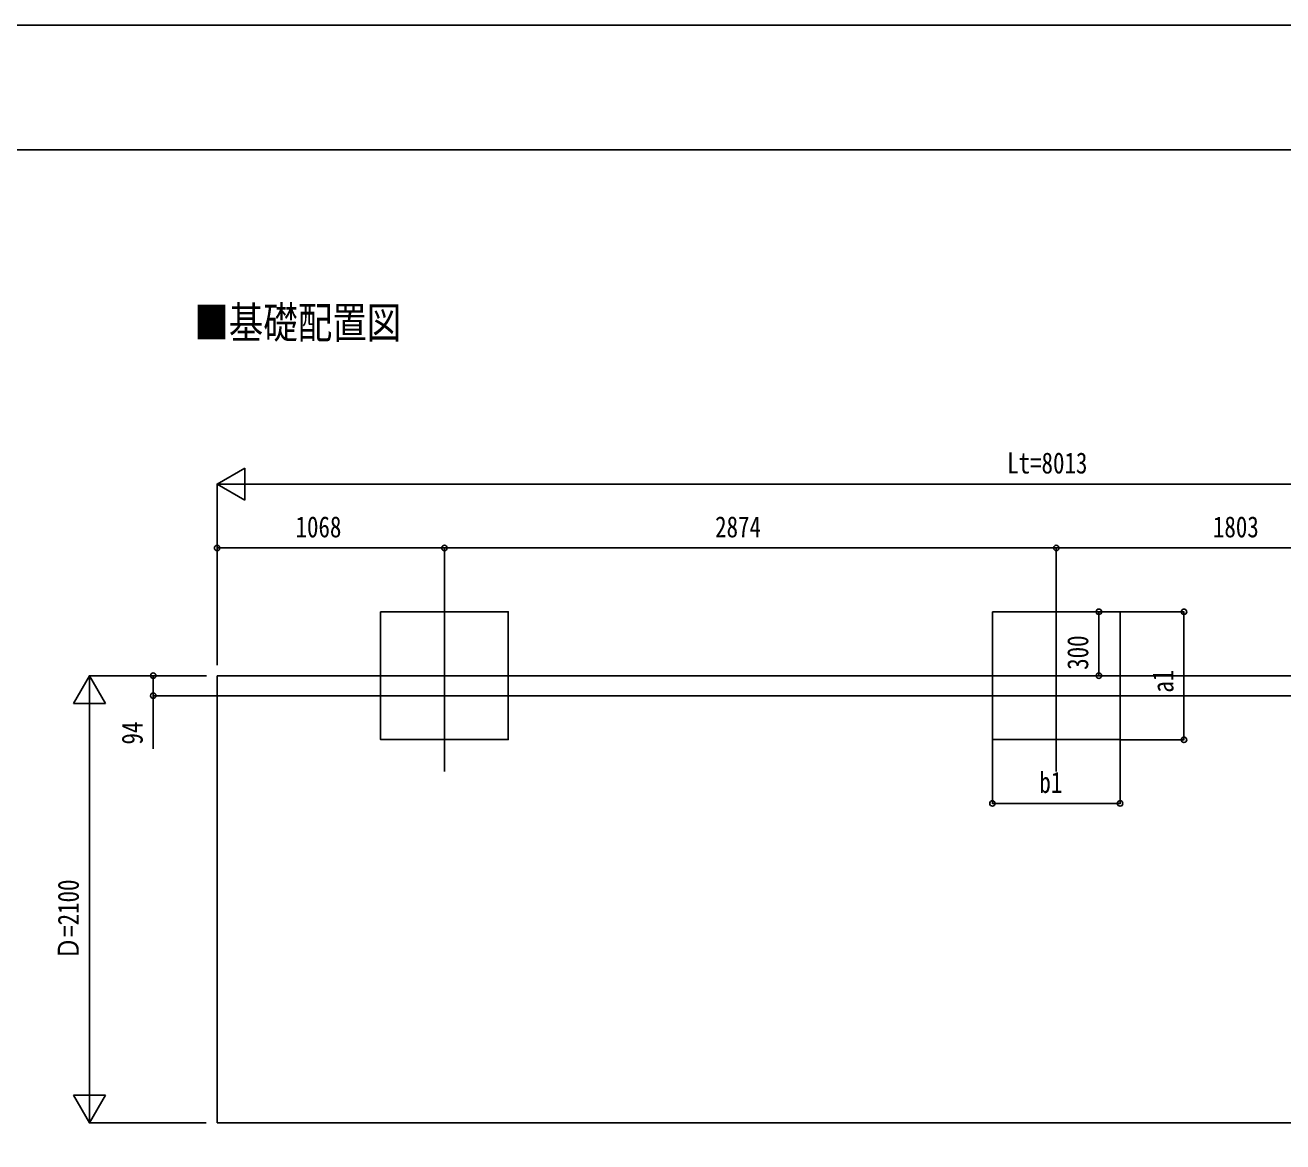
# Model space of a CAD drawing. Units: millimetres, scale not verified. Extents: x -12615 to 12615, y -8910 to 8910.
# Drawn here: x -7098 to -1190, y 3666 to 8910 of the extents above; entities that cross this region are included whole.
import ezdxf
from ezdxf.enums import TextEntityAlignment as Align

# ---------------------------------------------------------------- set-up
doc = ezdxf.new("R2010")
doc.units = ezdxf.units.MM
doc.header["$LTSCALE"] = 50
for name, color, linetype in [('0-2_USER1', 3, 'Continuous'), ('0-3_YKK_12', 2, 'Continuous'), ('0-5_YKK_A1', 4, 'Continuous'), ('0-6_YKK_D', 6, 'Continuous'), ('0-7_YKK_ZWAK', 7, 'Continuous')]:
    doc.layers.add(name, color=color, linetype=linetype)
doc.styles.add('ＭＳ ゴシック', font='')
doc.styles.get('ＭＳ ゴシック').set_extended_font_data('MS Gothic')

msp = doc.modelspace()

# ---------------------------------------------------------------- linework, layer by layer
at = {"layer": '0-3_YKK_12'}
for p, q in [((-5128.24, 6236.11), (-5128.24, 5404.85)), ((-2254.24, 6236.11), (-2254.24, 5404.85)), ((-5503.04, 5760.85), (1449.96, 5760.85))]:
    msp.add_line(p, q, dxfattribs=at)
at = {"layer": '0-5_YKK_A1'}
for p, q in [((-6196.24, 5854.85), (1816.76, 5854.85)), ((-6196.24, 5854.85), (-6196.24, 3754.85)), ((1816.76, 3754.85), (-6196.24, 3754.85))]:
    msp.add_line(p, q, dxfattribs=at)
for points in [[(-5428.24, 6154.85), (-4828.24, 6154.85), (-4828.24, 5554.85), (-5428.24, 5554.85)], [(-2554.24, 6154.85), (-1954.24, 6154.85), (-1954.24, 5554.85), (-2554.24, 5554.85)]]:
    msp.add_lwpolyline(points, close=True, dxfattribs=at)
at = {"layer": '0-6_YKK_D'}
for p, q in [((-6196.24, 6754.85), (-6066.33, 6829.85)), ((-6066.33, 6679.85), (-6066.33, 6829.85)), ((-6196.24, 5904.85), (-6196.24, 6755.85)), ((-6196.24, 6754.85), (-6066.33, 6679.85)), ((-6196.24, 6754.85), (-5936.43, 6754.85)), ((-6046.24, 6754.85), (1666.76, 6754.85)), ((-6196.24, 5905.85), (-6196.24, 6455.85)), ((-5128.24, 6454.85), (-6196.24, 6454.85)), ((-5128.24, 6237.11), (-5128.24, 6455.85)), ((-5128.24, 6237.11), (-5128.24, 6455.85)), ((-5128.24, 6454.85), (-2254.24, 6454.85)), ((-2254.24, 6237.11), (-2254.24, 6455.85)), ((-2254.24, 6237.11), (-2254.24, 6455.85)), ((-2254.24, 6454.85), (-451.24, 6454.85)), ((-2054.24, 6154.85), (-2054.24, 5854.85)), ((-1953.24, 6154.85), (-1653.24, 6154.85)), ((-1654.24, 6154.85), (-1654.24, 5553.85)), ((-6796.24, 5854.85), (-6871.24, 5724.95)), ((-6246.24, 5854.85), (-6797.24, 5854.85)), ((-6796.24, 5854.85), (-6721.24, 5724.95)), ((-6796.24, 5854.85), (-6796.24, 5595.05)), ((-6246.24, 5854.85), (-6497.24, 5854.85)), ((-5504.04, 5760.85), (-6497.24, 5760.85)), ((-6871.24, 5724.95), (-6721.24, 5724.95)), ((-6796.24, 3904.85), (-6796.24, 5704.85)), ((-2554.24, 5553.85), (-2554.24, 5253.85)), ((-1954.24, 5553.85), (-1954.24, 5253.85)), ((-1953.24, 5553.85), (-1653.24, 5553.85)), ((-2554.24, 5254.85), (-1954.24, 5254.85)), ((-6796.24, 3754.85), (-6796.24, 4014.66)), ((-6796.24, 3754.85), (-6871.24, 3884.76)), ((-6721.24, 3884.76), (-6871.24, 3884.76)), ((-6796.24, 3754.85), (-6721.24, 3884.76)), ((-6247.24, 3754.85), (-6797.24, 3754.85))]:
    msp.add_line(p, q, dxfattribs=at)
msp.add_lwpolyline([(-6496.24, 5854.85), (-6496.24, 5760.85), (-6496.24, 5511.45)], dxfattribs=at)
for centre in [(-6196.24, 6454.85), (-5128.24, 6454.85), (-5128.24, 6454.85), (-2254.24, 6454.85), (-2254.24, 6454.85), (-2054.24, 6154.85), (-1654.24, 6154.85), (-6496.24, 5854.85), (-2054.24, 5854.85), (-6496.24, 5760.85), (-1654.24, 5553.85), (-2554.24, 5254.85), (-1954.24, 5254.85)]:
    msp.add_circle(centre, 12.75, dxfattribs=at)
at = {"layer": '0-7_YKK_ZWAK'}
msp.add_line((11685.06, 8325), (-11714.94, 8325), dxfattribs=at)
msp.add_lwpolyline([(-12615, -8910), (12615, -8910), (12615, 8910), (-12615, 8910)], close=True, dxfattribs=at)

# ---------------------------------------------------------------- texts
at = {"layer": '0-2_USER1', "style": 'ＭＳ ゴシック', "width": 0.8}
msp.add_text('■基礎配置図', height=148.5, dxfattribs=at).set_placement((-6303.42, 7394.42), align=Align.BOTTOM_LEFT)
at = {"layer": '0-6_YKK_D', "style": 'ＭＳ ゴシック', "width": 0.8}
for s, p in [('Lt=8013', (-2484.94, 6774.85)), ('1068', (-5827.84, 6474.85)), ('2874', (-3856.84, 6474.85)), ('1803', (-1518.34, 6474.85)), ('b1', (-2333.44, 5274.85))]:
    msp.add_text(s, height=98.97, dxfattribs=at).set_placement(p, align=Align.BOTTOM_LEFT)
for s, p in [('300', (-2074.24, 5882.45)), ('a1', (-1674.24, 5775.15)), ('94', (-6516.24, 5531.45)), ('Ｄ=2100', (-6816.24, 4520.45))]:
    msp.add_text(s, height=98.97, rotation=90, dxfattribs=at).set_placement(p, align=Align.BOTTOM_LEFT)

doc.saveas('drawing.dxf')
